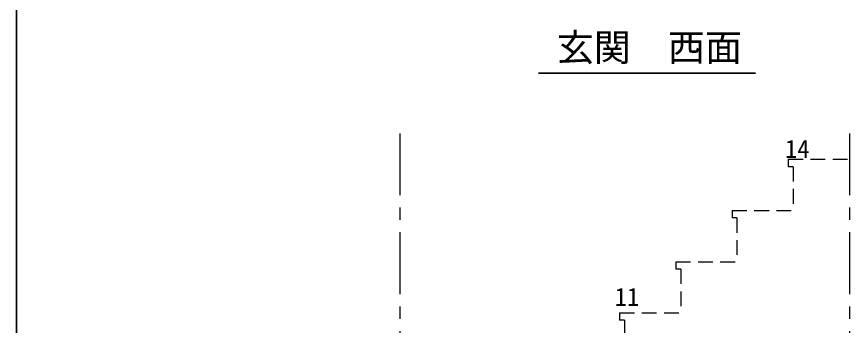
# Model space of a CAD drawing. Units: millimetres at full size. Extents: x -10070 to 9730, y -7239 to 6561.
# Drawn here: x -10070 to -6699, y -3172 to -1920 of the extents above; entities that cross this region are included whole.
import ezdxf
from ezdxf.enums import TextEntityAlignment as Align

# ---------------------------------------------------------------- set-up
doc = ezdxf.new("R2010")
doc.units = ezdxf.units.MM
doc.header["$LTSCALE"] = 50
doc.linetypes.add('CHAIN1', pattern=[8, 5, -1, 1, -1])
doc.linetypes.add('DASHED1', pattern=[1.8, 1.2, -0.6])
for name, color, linetype, lineweight in [('B-1_通り芯・通り番号', 1, 'CHAIN1', 18), ('B-4_下地・間柱(水色)', 4, 'DASHED1', 9), ('B-A_文字', 7, 'Continuous', 25), ('B-F_寸法・方位', 7, 'Continuous', 25), ('F-F_図面枠（共通）', 7, 'Continuous', 25)]:
    doc.layers.add(name, color=color, linetype=linetype, lineweight=lineweight)
doc.styles.add('ＭＳ ゴシック', font='')
doc.styles.get('ＭＳ ゴシック').set_extended_font_data('MS Gothic')

msp = doc.modelspace()

# ---------------------------------------------------------------- linework, layer by layer
at = {"layer": 'B-1_通り芯・通り番号'}
for p, q in [((-8519.48, -2391.96), (-8519.48, -6146.71)), ((-8519.48, -2391.96), (-8519.48, -6146.71)), ((-6699.48, -2391.96), (-6699.48, -6146.71)), ((-6699.48, -2391.96), (-6699.48, -6146.71))]:
    msp.add_line(p, q, dxfattribs=at)
at = {"layer": 'B-4_下地・間柱(水色)'}
for p, q in [((-6946.98, -2496.71), (-6946.98, -2526.71)), ((-6946.98, -2496.71), (-6699.48, -2496.71)), ((-6926.98, -2526.71), (-6946.98, -2526.71)), ((-6926.98, -2526.71), (-6926.98, -2703.85)), ((-7174.48, -2703.85), (-7174.48, -2733.85)), ((-7174.48, -2703.85), (-6926.98, -2703.85)), ((-7154.48, -2733.85), (-7174.48, -2733.85)), ((-7154.48, -2733.85), (-7154.48, -2910.99)), ((-7401.98, -2910.99), (-7401.98, -2940.99)), ((-7401.98, -2910.99), (-7154.48, -2910.99)), ((-7381.98, -2940.99), (-7401.98, -2940.99)), ((-7381.98, -2940.99), (-7381.98, -3118.14)), ((-7629.48, -3118.14), (-7629.48, -3148.14)), ((-7629.48, -3118.14), (-7381.98, -3118.14)), ((-7609.48, -3148.14), (-7629.48, -3148.14))]:
    msp.add_line(p, q, dxfattribs=at)
msp.add_lwpolyline([(-7609.48, -3148.14), (-7609.48, -3325.28), (-8454.48, -3325.28)], dxfattribs=at)
at = {"layer": 'B-F_寸法・方位'}
msp.add_line((-7957.19, -2148.5), (-7078.95, -2148.5), dxfattribs=at)
at = {"layer": 'F-F_図面枠（共通）'}
msp.add_line((-10070.27, 6560.92), (-10070.27, -7239.08), dxfattribs=at)

# ---------------------------------------------------------------- texts
at = {"layer": 'B-A_文字', "style": 'ＭＳ ゴシック'}
for s, height, p in [('玄関\u3000西面', 110, (-7884, -2132.52)), ('14', 73.31, (-6960.04, -2513.3)), ('11', 73.31, (-7649.37, -3111.93))]:
    msp.add_text(s, height=height, dxfattribs=at).set_placement(p, align=Align.BOTTOM_LEFT)

doc.saveas('drawing.dxf')
